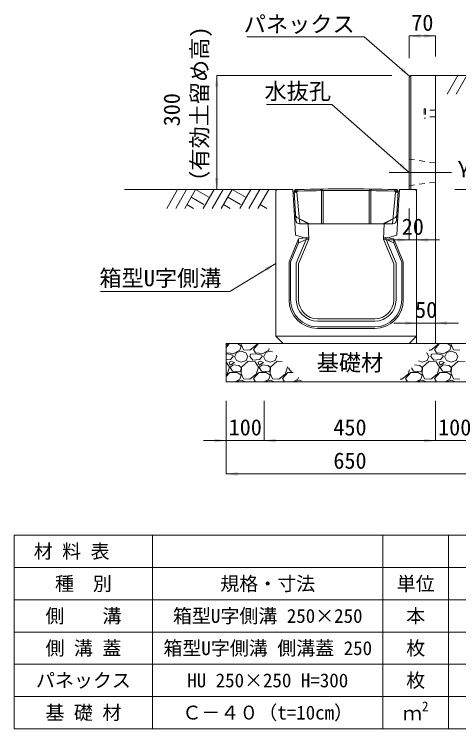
# Model space of a CAD drawing. Units: millimetres at full size. Extents: x 187207 to 255567, y 882048 to 905686.
# Drawn here: x 196278 to 197445, y 901678 to 903556 of the extents above; entities that cross this region are included whole.
import ezdxf
from ezdxf.enums import TextEntityAlignment as Align

# ---------------------------------------------------------------- set-up
doc = ezdxf.new("R2010")
doc.units = ezdxf.units.MM
doc.header["$LTSCALE"] = 20
for name, pattern in [('DASHED', [7.5, 6, -1.5]), ('USER1', [28.575, 19.05, -3.175, 3.175, -3.175]), ('USER2', [1.35, 0.75, -0.6])]:
    doc.linetypes.add(name, pattern=pattern)
for name, color, linetype, lineweight in [('0_2', 7, 'Continuous', 20), ('Defpoints_3', 8, 'Continuous', 0), ('パネックス', 2, 'Continuous', 13), ('基礎材', 7, 'Continuous', 15), ('寸法・材料表', 7, 'Continuous', 13), ('寸法線', 7, 'Continuous', 13), ('引出線', 4, 'Continuous', 13), ('箱型U字側溝', 2, 'Continuous', 9), ('ｲﾝｻｰﾄ', 3, 'USER2', 9), ('ﾊｯﾁﾝｸﾞ', 7, 'Continuous', 5)]:
    doc.layers.add(name, color=color, linetype=linetype, lineweight=lineweight)
doc.styles.add('ＭＳ ゴシック', font='')
doc.styles.get('ＭＳ ゴシック').set_extended_font_data('MS Gothic')

# ---------------------------------------------------------------- blocks, each defined once
blk = doc.blocks.new('filled_arrow')
at = {"color": 0, "linetype": 'Continuous', "lineweight": -2}
blk.add_solid([(7.5, 1.25), (0, 0), (7.5, -1.25)], dxfattribs=at)

msp = doc.modelspace()

# ---------------------------------------------------------------- linework, layer by layer
at = {"layer": '0_2'}
for p, q in [((197384.37, 903395.37), (197784.37, 903395.37)), ((196967.37, 903095.37), (196567.37, 903095.37))]:
    msp.add_line(p, q, dxfattribs=at)
at = {"layer": 'Defpoints_3'}
for p, q in [((196277.92, 902187.01), (198216.83, 902187.01)), ((196277.92, 902187.01), (196277.92, 902101.83)), ((196640.92, 902187.01), (196640.92, 902101.83)), ((197245.92, 902187.01), (197245.92, 902101.83)), ((197418.23, 902187.01), (197418.23, 902101.83))]:
    msp.add_line(p, q, dxfattribs=at)
at = {"layer": 'パネックス'}
for p, q in [((197319.37, 903395.37), (197314.37, 903390.37)), ((197314.37, 903390.37), (197314.37, 903095.37)), ((197384.37, 903395.37), (197319.37, 903395.37)), ((197384.37, 902690.37), (197384.37, 903395.37)), ((197334.37, 903095.37), (197314.37, 903095.37)), ((197334.37, 903095.37), (197334.37, 902690.37)), ((197334.37, 902690.37), (197384.37, 902690.37))]:
    msp.add_line(p, q, dxfattribs=at)
at = {"layer": 'パネックス', "lineweight": 5}
msp.add_line((197319.37, 903395.37), (197319.37, 903095.37), dxfattribs=at)
at = {"layer": 'パネックス', "linetype": 'USER2', "lineweight": 9}
for p, q in [((197314.37, 903175.37), (197384.37, 903165.37)), ((197314.37, 903105.37), (197384.37, 903115.37))]:
    msp.add_line(p, q, dxfattribs=at)
at = {"layer": '基礎材'}
for p, q in [((196834.37, 902690.37), (197484.37, 902690.37)), ((196834.37, 902690.37), (196834.37, 902590.37)), ((196834.37, 902590.37), (197484.37, 902590.37))]:
    msp.add_line(p, q, dxfattribs=at)
at = {"layer": '寸法・材料表'}
for p, q in [((196277.92, 902101.83), (198216.83, 902101.83)), ((196277.92, 902101.83), (196277.92, 901678.33)), ((196640.92, 902101.83), (196640.92, 901678.33)), ((197245.92, 902101.83), (197245.92, 901678.33)), ((197418.23, 902101.83), (197418.23, 901678.33)), ((196277.92, 902017.13), (198216.83, 902017.13)), ((196277.92, 901932.43), (198216.83, 901932.43)), ((196277.92, 901847.73), (198216.83, 901847.73)), ((196277.92, 901763.03), (198216.83, 901763.03)), ((196277.92, 901678.33), (198216.83, 901678.33))]:
    msp.add_line(p, q, dxfattribs=at)
at = {"layer": '寸法線'}
for p, q in [((197314.37, 903498.92), (197384.37, 903498.92)), ((197314.37, 903440.37), (197314.37, 903498.92)), ((197384.37, 903445.37), (197384.37, 903498.92)), ((196809.37, 903095.37), (196809.37, 903395.37)), ((197269.37, 903395.37), (196809.37, 903395.37)), ((197434.37, 903395.37), (197865.22, 903395.37)), ((196917.37, 903095.37), (196809.37, 903095.37)), ((197434.37, 903095.37), (197656.07, 903095.37)), ((197314.37, 903045.37), (197314.37, 902962.75)), ((197334.37, 903045.37), (197334.37, 902962.75)), ((197394.37, 902962.75), (197254.37, 902962.75)), ((197274.37, 902744.36), (197444.37, 902744.36)), ((197334.37, 902715.37), (197334.37, 902744.36)), ((197384.37, 902715.37), (197384.37, 902744.36)), ((196834.37, 902540.37), (196834.37, 902435.43)), ((196834.37, 902540.37), (196834.37, 902347.93)), ((196934.37, 902540.37), (196934.37, 902435.43)), ((196934.37, 902540.37), (196934.37, 902435.43)), ((197384.37, 902540.37), (197384.37, 902435.43)), ((197384.37, 902540.37), (197384.37, 902435.43)), ((196774.37, 902435.43), (196994.37, 902435.43)), ((196934.37, 902435.43), (197384.37, 902435.43)), ((197324.37, 902435.43), (197544.37, 902435.43)), ((197484.37, 902347.93), (196834.37, 902347.93))]:
    msp.add_line(p, q, dxfattribs=at)
at = {"layer": '寸法線', "linetype": 'USER1', "lineweight": 9}
msp.add_line((197262.52, 903140.37), (197426.23, 903140.37), dxfattribs=at)
at = {"layer": '引出線'}
for points in [[(197316.87, 903392.87), (197196.66, 903496.33), (196888.41, 903496.33)], [(197314.37, 903140.37), (197111.91, 903318.82), (196940.17, 903318.82)], [(196964.37, 902901.37), (196844.16, 902827.09), (196504.16, 902827.09)]]:
    msp.add_lwpolyline(points, dxfattribs=at)
at = {"layer": '箱型U字側溝', "lineweight": 13}
for p, q in [((196967.37, 903095.37), (196964.37, 903092.37)), ((196964.37, 903092.37), (196964.37, 902710.37)), ((197009.37, 903095.37), (196967.37, 903095.37)), ((197013.37, 903025.37), (197009.37, 903095.37)), ((197023.37, 903091.11), (197012.6, 903091.11)), ((197282.37, 903095.11), (197275.37, 903095.11)), ((197286.15, 903091.11), (197275.37, 903091.11)), ((197289.37, 903095.37), (197285.37, 903025.37)), ((197331.37, 903095.37), (197289.37, 903095.37)), ((197334.37, 903092.37), (197331.37, 903095.37)), ((197334.37, 902710.37), (197334.37, 903092.37)), ((197049.37, 903005.37), (197013.37, 903025.37)), ((197285.37, 903025.37), (197249.37, 903005.37)), ((197026.96, 903005.11), (197271.79, 903005.11)), ((197051.37, 902965.37), (197049.37, 903005.37)), ((197249.37, 903005.37), (197247.37, 902965.37)), ((197024.37, 902900.37), (197051.37, 902965.37)), ((197247.37, 902965.37), (197274.37, 902900.37)), ((197024.37, 902805.37), (197024.37, 902900.37)), ((197274.37, 902900.37), (197274.37, 902805.37)), ((197224.37, 902755.37), (197074.37, 902755.37)), ((196964.37, 902710.37), (196984.37, 902690.37)), ((197314.37, 902690.37), (197334.37, 902710.37)), ((196984.37, 902690.37), (197314.37, 902690.37))]:
    msp.add_line(p, q, dxfattribs=at)
at = {"layer": '箱型U字側溝', "linetype": 'DASHED', "lineweight": 13}
for p, q in [((197016.04, 902975.37), (197013.37, 903025.37)), ((197282.71, 902975.37), (197285.37, 903025.37)), ((197051.37, 902965.37), (197016.04, 902975.37)), ((197247.37, 902965.37), (197282.71, 902975.37))]:
    msp.add_line(p, q, dxfattribs=at)
at = {"layer": '箱型U字側溝'}
for p, q in [((196999.37, 902905.36), (197024.49, 902965.83)), ((197024.49, 902965.83), (197051.12, 902970.4)), ((197024.49, 902965.83), (197024.62, 902955.71)), ((197051.12, 902970.4), (197051.37, 902965.37)), ((197247.37, 902965.37), (197247.63, 902970.4)), ((197247.63, 902970.4), (197274.25, 902965.83)), ((197274.25, 902965.83), (197274.13, 902955.71)), ((197274.25, 902965.83), (197299.37, 902905.36)), ((197024.62, 902955.71), (197003.37, 902904.56)), ((197018.37, 902901.57), (197044.38, 902964.17)), ((197051.37, 902965.37), (197024.37, 902900.37)), ((197044.38, 902964.17), (197024.62, 902955.71)), ((197044.38, 902964.17), (197051.37, 902965.37)), ((197254.37, 902964.17), (197247.37, 902965.37)), ((197274.37, 902900.37), (197247.37, 902965.37)), ((197274.13, 902955.71), (197254.37, 902964.17)), ((197254.37, 902964.17), (197280.37, 902901.57)), ((197295.37, 902904.56), (197274.13, 902955.71)), ((196999.37, 902805.37), (196999.37, 902905.36)), ((197003.37, 902904.56), (197003.37, 902805.37)), ((197018.37, 902805.37), (197018.37, 902901.57)), ((197024.37, 902900.37), (197024.37, 902805.37)), ((197274.37, 902805.37), (197274.37, 902900.37)), ((197280.37, 902901.57), (197280.37, 902805.37)), ((197295.37, 902805.37), (197295.37, 902904.56)), ((197299.37, 902905.36), (197299.37, 902805.37)), ((197074.37, 902755.37), (197224.37, 902755.37)), ((197224.37, 902749.37), (197074.37, 902749.37)), ((197074.37, 902734.37), (197224.37, 902734.37)), ((197224.37, 902730.37), (197074.37, 902730.37)), ((197334.37, 902710.37), (196964.37, 902710.37))]:
    msp.add_line(p, q, dxfattribs=at)
at = {"layer": '箱型U字側溝', "lineweight": 13}
for points in [[(197016.14, 903029.15), (197012.6, 903091.11), (197016.37, 903095.11), (197023.37, 903095.11)], [(197023.37, 903095.11), (197016.37, 903095.11), (197012.6, 903091.11), (197016.98, 903014.54)], [(197082.32, 903096.54), (197084.37, 903092.58), (197084.37, 903005.11)], [(197089.37, 903005.11), (197089.37, 903092.66), (197087.32, 903096.62)], [(197209.37, 903005.11), (197209.37, 903092.66), (197211.43, 903096.62)], [(197214.37, 903005.11), (197214.37, 903092.58), (197216.43, 903096.54)], [(197275.37, 903095.11), (197282.37, 903095.11), (197286.15, 903091.11), (197282.6, 903029.15)], [(197281.77, 903014.54), (197286.15, 903091.11), (197282.37, 903095.11)], [(197277.12, 903020.79), (197245.98, 903005.11), (197052.77, 903005.11), (197021.63, 903020.79)]]:
    msp.add_lwpolyline(points, dxfattribs=at)
at = {"layer": '箱型U字側溝', "color": 5, "lineweight": 13}
for points in [[(197016.37, 903092.2), (197021.75, 903092.11), (197019.59, 903088.11), (197012.77, 903088.21)], [(197282.37, 903092.2), (197277, 903092.11), (197279.16, 903088.11), (197285.98, 903088.21)]]:
    msp.add_lwpolyline(points, close=True, dxfattribs=at)
at = {"layer": '箱型U字側溝', "color": 5, "linetype": 'DASHED', "lineweight": 13}
for points in [[(197023.37, 903095.11), (197019.59, 903088.11), (197027.52, 903005.11)], [(197275.37, 903095.11), (197279.16, 903088.11), (197271.23, 903005.11)]]:
    msp.add_lwpolyline(points, dxfattribs=at)
at = {"layer": '箱型U字側溝', "lineweight": 13}
for centre, radius, start, end in [((197149.37, 899127.11), 3970, 88.18124, 91.81876), ((197149.37, 899123.11), 3970, 88.18124, 91.81876), ((197026.13, 903029.72), 10, 183.27049, 243.27049), ((197272.62, 903029.72), 10, 296.72951, 356.72951), ((197026.96, 903015.11), 10, 183.27049, 270), ((197271.79, 903015.11), 10, 270, 356.72951), ((197074.37, 902805.37), 50, 180, 270), ((197224.37, 902805.37), 50, 270, 0)]:
    msp.add_arc(centre, radius, start, end, dxfattribs=at)
at = {"layer": '箱型U字側溝'}
for centre, radius, start, end in [((197074.37, 902805.37), 75, 180, 270), ((197074.37, 902805.37), 71, 180, 270), ((197074.37, 902805.37), 56, 180, 270), ((197074.37, 902805.37), 50, 180, 270), ((197224.37, 902805.37), 71, 270, 0), ((197224.37, 902805.37), 56, 270, 0), ((197224.37, 902805.37), 50, 270, 0), ((197224.37, 902805.37), 75, 270, 0)]:
    msp.add_arc(centre, radius, start, end, dxfattribs=at)
at = {"layer": 'ｲﾝｻｰﾄ'}
for p, q in [((197357.37, 903307.87), (197354.37, 903307.87)), ((197354.37, 903307.87), (197354.37, 903282.87)), ((197357.37, 903307.87), (197357.37, 903282.87)), ((197384.37, 903303.87), (197357.37, 903303.87)), ((197384.37, 903303.87), (197384.37, 903286.87)), ((197384.37, 903286.87), (197357.37, 903286.87)), ((197357.37, 903282.87), (197354.37, 903282.87))]:
    msp.add_line(p, q, dxfattribs=at)
at = {"layer": 'ﾊｯﾁﾝｸﾞ', "lineweight": 9}
for p, q in [((197443.02, 903395.36), (197414.37, 903345.74)), ((197466.64, 903395.36), (197437.99, 903345.74)), ((196706.81, 903095.37), (196678.17, 903045.75)), ((196730.44, 903095.37), (196701.79, 903045.75)), ((196754.06, 903095.37), (196725.41, 903045.75)), ((196754.06, 903095.37), (196790.63, 903074.26)), ((196802.81, 903095.37), (196774.17, 903045.75)), ((196826.44, 903095.37), (196797.79, 903045.75)), ((196850.06, 903095.37), (196821.41, 903045.75)), ((196850.06, 903095.37), (196886.62, 903074.26)), ((196898.81, 903095.37), (196870.16, 903045.75)), ((196922.43, 903095.37), (196893.79, 903045.75)), ((196946.06, 903095.37), (196917.41, 903045.75)), ((196742.64, 903075.59), (196776.05, 903056.3)), ((196838.63, 903075.59), (196872.05, 903056.3)), ((196731.21, 903055.8), (196748.63, 903045.75)), ((196827.21, 903055.8), (196844.63, 903045.75)), ((196923.21, 903055.8), (196940.63, 903045.75))]:
    msp.add_line(p, q, dxfattribs=at)
at = {"layer": 'ﾊｯﾁﾝｸﾞ'}
for p, q in [((196834.37, 902680.43), (196843.32, 902690.37)), ((196834.37, 902684.26), (196836.68, 902686.04)), ((196836.68, 902686.04), (196838.06, 902690.37)), ((196863.7, 902690.37), (196873.25, 902683.75)), ((196874.11, 902690.37), (196874.01, 902688.33)), ((196874.01, 902688.33), (196880.11, 902673.85)), ((196896.11, 902673.09), (196912.88, 902686.04)), ((196906.02, 902675.37), (196919.52, 902690.37)), ((196912.88, 902686.04), (196914.26, 902690.37)), ((197371.4, 902673.09), (197388.16, 902686.04)), ((197381.3, 902675.37), (197394.8, 902690.37)), ((197388.16, 902686.04), (197389.55, 902690.37)), ((197415.18, 902690.37), (197424.74, 902683.75)), ((197425.6, 902690.37), (197425.5, 902688.33)), ((197425.5, 902688.33), (197431.59, 902673.85)), ((196835.15, 902666.23), (196834.37, 902667.56)), ((196854.2, 902664.7), (196835.15, 902666.23)), ((196870.2, 902673.09), (196854.2, 902664.7)), ((196857.25, 902656.32), (196861.82, 902666.99)), ((196861.82, 902666.99), (196874.01, 902670.8)), ((196873.25, 902683.75), (196870.2, 902673.09)), ((196874.01, 902670.8), (196886.21, 902666.23)), ((196880.11, 902673.85), (196896.11, 902673.09)), ((196886.21, 902666.23), (196890.78, 902656.32)), ((196911.35, 902666.23), (196906.02, 902675.37)), ((196930.4, 902664.7), (196911.35, 902666.23)), ((196946.4, 902673.09), (196930.4, 902664.7)), ((196933.45, 902656.32), (196938.02, 902666.99)), ((196938.02, 902666.99), (196950.21, 902670.8)), ((196947.57, 902677.17), (196946.4, 902673.09)), ((196950.21, 902670.8), (196956.18, 902668.56)), ((197360.57, 902666.57), (197361.49, 902666.23)), ((197361.49, 902666.23), (197366.06, 902656.32)), ((197367.29, 902673.28), (197371.4, 902673.09)), ((197386.64, 902666.23), (197381.3, 902675.37)), ((197405.69, 902664.7), (197386.64, 902666.23)), ((197421.69, 902673.09), (197405.69, 902664.7)), ((197408.73, 902656.32), (197413.31, 902666.99)), ((197413.31, 902666.99), (197425.5, 902670.8)), ((197424.74, 902683.75), (197421.69, 902673.09)), ((197425.5, 902670.8), (197437.69, 902666.23)), ((197431.59, 902673.85), (197447.6, 902673.09)), ((197437.69, 902666.23), (197442.26, 902656.32)), ((196836.68, 902663.94), (196834.37, 902663.7)), ((196845.82, 902648.7), (196834.37, 902647.71)), ((196851.92, 902660.13), (196836.68, 902663.94)), ((196852.68, 902656.32), (196845.82, 902648.7)), ((196852.68, 902656.32), (196851.92, 902660.13)), ((196856.49, 902656.32), (196861.06, 902645.65)), ((196886.97, 902645.65), (196890.78, 902656.32)), ((196896.11, 902656.32), (196898.4, 902662.42)), ((196904.49, 902647.18), (196896.11, 902656.32)), ((196912.88, 902663.94), (196898.4, 902662.42)), ((196922.02, 902648.7), (196904.49, 902647.18)), ((196928.12, 902660.13), (196912.88, 902663.94)), ((196928.88, 902656.32), (196922.02, 902648.7)), ((196928.88, 902656.32), (196928.12, 902660.13)), ((196932.69, 902656.32), (196937.26, 902645.65)), ((196963.17, 902645.65), (196966.98, 902656.32)), ((196965.74, 902659), (196966.98, 902656.32)), ((197362.25, 902645.65), (197366.06, 902656.32)), ((197371.4, 902656.32), (197373.68, 902662.42)), ((197379.78, 902647.18), (197371.4, 902656.32)), ((197388.16, 902663.94), (197373.68, 902662.42)), ((197397.3, 902648.7), (197379.78, 902647.18)), ((197403.4, 902660.13), (197388.16, 902663.94)), ((197404.16, 902656.32), (197397.3, 902648.7)), ((197404.16, 902656.32), (197403.4, 902660.13)), ((197407.97, 902656.32), (197412.54, 902645.65)), ((197438.45, 902645.65), (197442.26, 902656.32)), ((196834.39, 902642.61), (196834.37, 902642.61)), ((196842.77, 902628.89), (196834.39, 902642.61)), ((196836.68, 902609.84), (196842.77, 902628.89)), ((196847.34, 902644.13), (196842.01, 902641.84)), ((196842.01, 902641.84), (196845.06, 902634.22)), ((196845.06, 902634.22), (196856.49, 902641.08)), ((196852.68, 902634.99), (196845.06, 902627.37)), ((196856.49, 902641.08), (196847.34, 902644.13)), ((196867.92, 902632.7), (196852.68, 902634.99)), ((196861.06, 902645.65), (196874.01, 902641.84)), ((196874.01, 902627.37), (196867.92, 902632.7)), ((196874.01, 902641.84), (196886.97, 902645.65)), ((196874.78, 902628.13), (196874.01, 902612.13)), ((196892.3, 902644.13), (196874.78, 902628.13)), ((196910.59, 902642.61), (196892.3, 902644.13)), ((196918.97, 902628.89), (196910.59, 902642.61)), ((196912.88, 902609.84), (196918.97, 902628.89)), ((196923.54, 902644.13), (196918.21, 902641.84)), ((196918.21, 902641.84), (196921.26, 902634.22)), ((196921.26, 902634.22), (196932.69, 902641.08)), ((196928.88, 902634.99), (196921.26, 902627.37)), ((196932.69, 902641.08), (196923.54, 902644.13)), ((196944.12, 902632.7), (196928.88, 902634.99)), ((196937.26, 902645.65), (196950.21, 902641.84)), ((196950.21, 902627.37), (196944.12, 902632.7)), ((196950.21, 902641.84), (196963.17, 902645.65)), ((196950.98, 902628.13), (196950.21, 902612.13)), ((196968.5, 902644.13), (196950.98, 902628.13)), ((196981.71, 902643.03), (196968.5, 902644.13)), ((196989.08, 902609.84), (196995.17, 902628.89)), ((196995.17, 902628.89), (196994.1, 902630.64)), ((197343.2, 902632.7), (197328.86, 902634.85)), ((197338.9, 902644.9), (197349.3, 902641.84)), ((197349.3, 902627.37), (197343.2, 902632.7)), ((197349.3, 902641.84), (197362.25, 902645.65)), ((197350.06, 902628.13), (197349.3, 902612.13)), ((197367.59, 902644.13), (197350.06, 902628.13)), ((197385.87, 902642.61), (197367.59, 902644.13)), ((197394.26, 902628.89), (197385.87, 902642.61)), ((197388.16, 902609.84), (197394.26, 902628.89)), ((197398.83, 902644.13), (197393.49, 902641.84)), ((197393.49, 902641.84), (197396.54, 902634.22)), ((197396.54, 902634.22), (197407.97, 902641.08)), ((197404.16, 902634.99), (197396.54, 902627.37)), ((197407.97, 902641.08), (197398.83, 902644.13)), ((197419.4, 902632.7), (197404.16, 902634.99)), ((197412.54, 902645.65), (197425.5, 902641.84)), ((197425.5, 902627.37), (197419.4, 902632.7)), ((197425.5, 902641.84), (197438.45, 902645.65)), ((197426.26, 902628.13), (197425.5, 902612.13)), ((197443.79, 902644.13), (197426.26, 902628.13)), ((197462.07, 902642.61), (197443.79, 902644.13)), ((196834.37, 902604.23), (196843.53, 902614.41)), ((196834.37, 902608.06), (196836.68, 902609.84)), ((196843.53, 902614.41), (196863.35, 902614.41)), ((196845.06, 902627.37), (196851.15, 902618.22)), ((196851.15, 902618.22), (196870.2, 902615.94)), ((196863.35, 902614.41), (196873.25, 902607.55)), ((196870.2, 902615.94), (196874.01, 902622.79)), ((196874.01, 902622.79), (196874.01, 902627.37)), ((196874.01, 902612.13), (196880.11, 902597.65)), ((196896.11, 902596.89), (196912.88, 902609.84)), ((196906.02, 902599.17), (196919.73, 902614.41)), ((196919.73, 902614.41), (196939.55, 902614.41)), ((196921.26, 902627.37), (196927.35, 902618.22)), ((196927.35, 902618.22), (196946.4, 902615.94)), ((196939.55, 902614.41), (196949.45, 902607.55)), ((196946.4, 902615.94), (196950.21, 902622.79)), ((196950.21, 902622.79), (196950.21, 902627.37)), ((196950.21, 902612.13), (196956.31, 902597.65)), ((196972.31, 902596.89), (196989.08, 902609.84)), ((196982.22, 902599.17), (196995.93, 902614.41)), ((196995.93, 902614.41), (197010.33, 902614.41)), ((196997.62, 902627.13), (197003.55, 902618.22)), ((197003.55, 902618.22), (197006.93, 902617.82)), ((197295.2, 902596.89), (197311.96, 902609.84)), ((197305.1, 902599.17), (197318.82, 902614.41)), ((197311.96, 902609.84), (197315.78, 902621.78)), ((197318.82, 902614.41), (197338.63, 902614.41)), ((197320.75, 902626.75), (197326.44, 902618.22)), ((197326.44, 902618.22), (197345.49, 902615.94)), ((197338.63, 902614.41), (197348.54, 902607.55)), ((197345.49, 902615.94), (197349.3, 902622.79)), ((197349.3, 902622.79), (197349.3, 902627.37)), ((197349.3, 902612.13), (197355.39, 902597.65)), ((197371.4, 902596.89), (197388.16, 902609.84)), ((197381.3, 902599.17), (197395.02, 902614.41)), ((197395.02, 902614.41), (197414.83, 902614.41)), ((197396.54, 902627.37), (197402.64, 902618.22)), ((197402.64, 902618.22), (197421.69, 902615.94)), ((197414.83, 902614.41), (197424.74, 902607.55)), ((197421.69, 902615.94), (197425.5, 902622.79)), ((197425.5, 902622.79), (197425.5, 902627.37)), ((197425.5, 902612.13), (197431.59, 902597.65)), ((196834.95, 902590.37), (196834.37, 902591.36)), ((196870.2, 902596.89), (196857.77, 902590.37)), ((196861.64, 902590.37), (196861.82, 902590.79)), ((196861.82, 902590.79), (196874.01, 902594.6)), ((196873.25, 902607.55), (196870.2, 902596.89)), ((196874.01, 902594.6), (196885.29, 902590.37)), ((196880.11, 902597.65), (196896.11, 902596.89)), ((196911.15, 902590.37), (196906.02, 902599.17)), ((196946.4, 902596.89), (196933.97, 902590.37)), ((196937.84, 902590.37), (196938.02, 902590.79)), ((196938.02, 902590.79), (196950.21, 902594.6)), ((196949.45, 902607.55), (196946.4, 902596.89)), ((196950.21, 902594.6), (196961.49, 902590.37)), ((196956.31, 902597.65), (196972.31, 902596.89)), ((196987.35, 902590.37), (196982.22, 902599.17)), ((197022.6, 902596.89), (197010.17, 902590.37)), ((197014.04, 902590.37), (197014.22, 902590.79)), ((197014.22, 902590.79), (197026.41, 902594.6)), ((197023.77, 902600.97), (197022.6, 902596.89)), ((197026.41, 902594.6), (197032.38, 902592.36)), ((197284.37, 902590.37), (197284.38, 902590.37)), ((197291.09, 902597.08), (197295.2, 902596.89)), ((197310.24, 902590.37), (197305.1, 902599.17)), ((197345.49, 902596.89), (197333.05, 902590.37)), ((197336.93, 902590.37), (197337.11, 902590.79)), ((197337.11, 902590.79), (197349.3, 902594.6)), ((197348.54, 902607.55), (197345.49, 902596.89)), ((197349.3, 902594.6), (197360.58, 902590.37)), ((197355.39, 902597.65), (197371.4, 902596.89)), ((197386.44, 902590.37), (197381.3, 902599.17)), ((197421.69, 902596.89), (197409.25, 902590.37)), ((197413.13, 902590.37), (197413.31, 902590.79)), ((197413.31, 902590.79), (197425.5, 902594.6)), ((197424.74, 902607.55), (197421.69, 902596.89)), ((197425.5, 902594.6), (197436.78, 902590.37)), ((197431.59, 902597.65), (197447.6, 902596.89))]:
    msp.add_line(p, q, dxfattribs=at)

# ---------------------------------------------------------------- block references
at = {"layer": '寸法線', "xscale": 4, "yscale": 4}
for p in [(197314.37, 903498.92), (197334.37, 902962.75), (197384.37, 902744.36), (196934.37, 902435.43), (196934.37, 902435.43), (196834.37, 902347.93)]:
    msp.add_blockref('filled_arrow', p, dxfattribs=at)
for p, rotation in [((197384.37, 903498.92), 180), ((196809.37, 903395.37), 270), ((196809.37, 903095.37), 90), ((197314.37, 902962.75), 180), ((197334.37, 902744.36), 180), ((196834.37, 902435.43), 180), ((197384.37, 902435.43), 180), ((197384.37, 902435.43), 180)]:
    msp.add_blockref('filled_arrow', p, dxfattribs=dict(at, rotation=rotation))
at = {"layer": '引出線', "xscale": 4, "yscale": 4}
for p, rotation in [((197316.87, 903392.87), 139.3), ((197314.37, 903140.37), 138.6), ((196964.37, 902901.37), 211.7)]:
    msp.add_blockref('filled_arrow', p, dxfattribs=dict(at, rotation=rotation))

# ---------------------------------------------------------------- texts
at = {"layer": '寸法・材料表', "style": 'ＭＳ ゴシック'}
msp.add_text('\u3000材 料 表', height=36.55, dxfattribs=at).set_placement((196279.08, 902144.42), align=Align.MIDDLE_LEFT)
for s, p in [('種\u3000別', (196459.42, 902059.48)), ('規格・寸法', (196943.42, 902059.48)), ('単位', (197332.07, 902059.48)), ('側\u3000\u3000溝', (196459.42, 901974.78)), ('箱型U字側溝 250×250', (196943.42, 901974.78)), ('本', (197332.07, 901974.78)), ('側 溝 蓋', (196459.42, 901890.08)), ('箱型U字側溝 側溝蓋 250', (196943.42, 901890.08)), ('枚', (197332.07, 901890.08)), ('パネックス', (196459.42, 901805.38)), ('HU 250×250 H=300', (196943.42, 901805.38)), ('枚', (197332.07, 901805.38)), ('基 礎 材', (196459.42, 901720.68)), ('Ｃ－４０（t=10cm）', (196943.42, 901720.68))]:
    msp.add_text(s, height=36.55, dxfattribs=at).set_placement(p, align=Align.MIDDLE_CENTER)
for s, height, p in [('2', 25.59, (197348.28, 901716.71)), ('ｍ', 36.55, (197298.42, 901689.76))]:
    msp.add_text(s, height=height, dxfattribs=at).set_placement(p, align=Align.BOTTOM_LEFT)
at = {"layer": '寸法線', "style": 'ＭＳ ゴシック'}
for s, p in [('70', (197349.37, 903533.92)), ('20', (197324.37, 902997.75)), ('50', (197359.37, 902779.36)), ('基礎材', (197159.37, 902640.37)), ('100', (196884.37, 902470.43)), ('450', (197159.37, 902470.43)), ('100', (197434.37, 902470.43)), ('650', (197159.37, 902382.93))]:
    msp.add_text(s, height=42.72, dxfattribs=at).set_placement(p, align=Align.MIDDLE_CENTER)
for s, p in [('（有効土留め高)', (196798.58, 903086.73)), ('300', (196725.45, 903261.56))]:
    msp.add_text(s, height=42.72, rotation=90, dxfattribs=at).set_placement(p, align=Align.BOTTOM_LEFT)
msp.add_text('γs=19kN/ｍ3', height=42.72, dxfattribs=at).set_placement((197442.34, 903181.38), align=Align.TOP_LEFT)
at = {"layer": '引出線', "style": 'ＭＳ ゴシック'}
for s, p in [('パネックス', (197171.66, 903551.47)), ('水抜孔', (197109.66, 903375.1))]:
    msp.add_text(s, height=42.72, dxfattribs=at).set_placement(p, align=Align.TOP_RIGHT)
msp.add_text('箱型U字側溝', height=42.72, dxfattribs=at).set_placement((196661.66, 902884.06), align=Align.TOP_CENTER)

doc.saveas('drawing.dxf')
